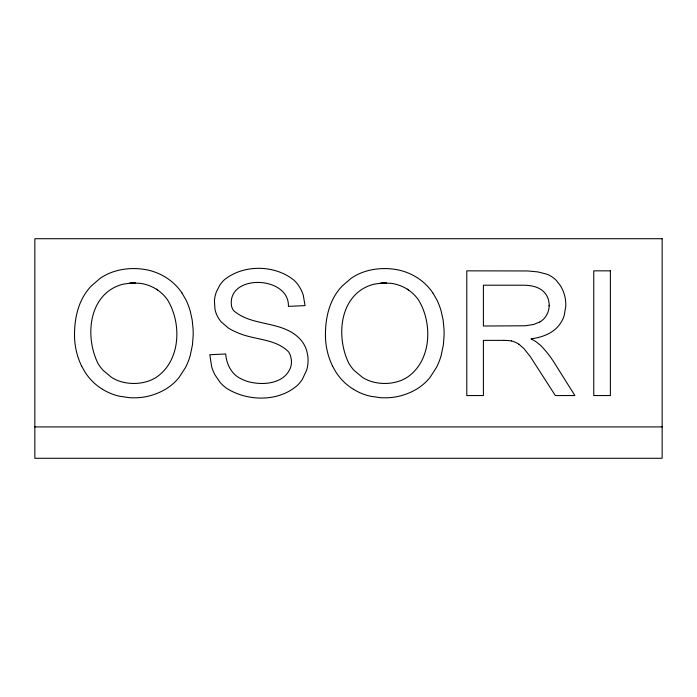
<?xml version="1.0" encoding="UTF-8"?>
<svg xmlns="http://www.w3.org/2000/svg" width="697" height="697" viewBox="0 0 697 697"><rect width="100%" height="100%" fill="white"/><g stroke="black" fill="none" stroke-linecap="round" stroke-linejoin="round"><path stroke-width="1.05" d="M539.818 321.979L533.562 324.488L525.059 325.787L483.404 326.013L483.404 285.204L522.497 285.204C530.774 285.169 540.349 286.676 545.551 293.855A17.652 17.652 0 0 1 548.539 300.067L549.062 303.09A22.443 22.443 0 0 1 549.149 305.974M157.557 289.961A40.487 40.487 0 0 0 140.053 283.322L131.846 282.982L123.535 284.106A41.071 41.071 0 0 0 112.2 288.61C87.5 303.395 86.297 339.927 97.989 363.433A40.67 40.67 0 0 0 103.304 370.508L111.494 377.338A38.387 38.387 0 0 0 120.895 381.634C129.973 384.265 139.905 384.082 148.836 380.954A38.056 38.056 0 0 0 156.311 377.277C180.619 360.846 181.943 323.704 167.716 300.163A38.675 38.675 0 0 0 156.328 289.168M408.477 289.961A40.487 40.487 0 0 0 390.973 283.322L382.766 282.982L374.455 284.106A41.071 41.071 0 0 0 363.12 288.61C338.42 303.395 337.217 339.927 348.909 363.433A40.67 40.67 0 0 0 354.224 370.508L362.414 377.338A38.387 38.387 0 0 0 371.815 381.634C380.893 384.265 390.825 384.082 399.756 380.954A38.056 38.056 0 0 0 407.231 377.277C431.539 360.846 432.863 323.704 418.636 300.163A38.675 38.675 0 0 0 407.248 289.168M34.85 426.912L662.15 426.912M503.887 340.389L483.404 340.371L483.404 395.548L466.781 395.548L466.781 270.845L527.734 270.959L537.892 271.908L546.918 274.209A26.695 26.695 0 0 1 556.319 280.421L559.996 285.038A35.747 35.747 0 0 1 565.711 302.35A40.435 40.435 0 0 1 565.755 306.541L564.161 315.715A30.259 30.259 0 0 1 560.17 323.722C553.697 333.305 541.996 337.409 531.001 338.864A56.779 56.779 0 0 1 536.498 342.07L540.48 345.268A104.167 104.167 0 0 1 553.627 361.691L574.877 395.548L555.352 395.548L530.347 356.69L523.874 348.509L518.908 344.187M511.45 340.955L507.791 340.519A78.352 78.352 0 0 0 503.887 340.389M432.837 292.906L436.871 299.884A67.635 67.635 0 0 1 441.271 311.533L443.092 319.906L443.998 328.784A93.99 93.99 0 0 1 444.076 335.771L443.362 344.893L441.131 355.592A67.112 67.112 0 0 1 436.496 367.406L429.883 377.617A50.959 50.959 0 0 1 416.632 389.118L414.907 390.102A61.606 61.606 0 0 1 388.787 397.717L386.791 397.787A69.291 69.291 0 0 1 380.457 397.682L370.159 396.184A56.039 56.039 0 0 1 353.457 389.301M181.917 292.906L185.951 299.884A67.635 67.635 0 0 1 190.351 311.533L192.172 319.906L193.078 328.784A93.99 93.99 0 0 1 193.156 335.771L192.442 344.893L190.211 355.592A67.112 67.112 0 0 1 185.576 367.406L178.963 377.617A50.959 50.959 0 0 1 165.712 389.118L163.987 390.102A61.606 61.606 0 0 1 137.867 397.717L135.871 397.787A69.291 69.291 0 0 1 129.537 397.682L119.239 396.184A56.039 56.039 0 0 1 102.537 389.301M332.556 366.038L335.457 371.344A54.444 54.444 0 0 0 350.112 387.079A58.078 58.078 0 0 0 353.457 389.292M81.636 366.038L84.537 371.344A54.444 54.444 0 0 0 99.192 387.079A58.078 58.078 0 0 0 102.537 389.292M129.712 283.121A49.165 49.165 0 0 1 135.558 282.965M380.632 283.121A49.165 49.165 0 0 1 386.478 282.965M539.809 321.979A18.009 18.009 0 0 0 545.856 316.307A20.178 20.178 0 0 0 549.201 305.234M511.467 340.92A24.848 24.848 0 0 1 518.89 344.213M81.601 366.056A71.564 71.564 0 0 1 74.509 334.856C74.535 320.393 77.297 305.425 85.478 293.237A54.462 54.462 0 0 1 91.115 286.162L100.011 278.469A52.937 52.937 0 0 1 110.117 272.971C121.531 268.389 134.294 267.517 146.353 269.739A57.389 57.389 0 0 1 166.618 277.894L168.265 279.009A53.329 53.329 0 0 1 181.926 292.906M332.521 366.056A71.564 71.564 0 0 1 325.429 334.856C325.455 320.393 328.217 305.425 336.398 293.237A54.462 54.462 0 0 1 342.035 286.162L350.931 278.469A52.937 52.937 0 0 1 361.037 272.971C372.451 268.389 385.214 267.517 397.273 269.739A57.389 57.389 0 0 1 417.538 277.894L419.185 279.009A53.329 53.329 0 0 1 432.846 292.906M214.432 300.729L214.981 309.32A27.592 27.592 0 0 0 217.769 316.908A27.836 27.836 0 0 0 221.341 322.014L228.128 327.843A45.758 45.758 0 0 0 236.51 332.208C253.089 340.153 274.888 338.097 288.401 351.68A16.449 16.449 0 0 1 290.675 356.42L291.25 359.068A20.518 20.518 0 0 1 291.39 363.329A18.183 18.183 0 0 1 290.579 367.485C284.341 384.308 261.933 385.789 247.104 381.32A39.11 39.11 0 0 1 240.857 378.68C231.369 374.272 226.455 364 225.689 353.98L209.814 354.738L211.679 366.84A42.395 42.395 0 0 0 215.077 375.047L220.113 382.365A38.675 38.675 0 0 0 226.551 388.281C247.383 401.472 278.452 402.186 297.506 385.267A34.536 34.536 0 0 0 302.428 379.212L306.654 370.107A33.229 33.229 0 0 0 307.978 362.91A36.192 36.192 0 0 0 307.743 355.557L306.776 350.974A29.683 29.683 0 0 0 304.119 344.649A29.196 29.196 0 0 0 299.971 338.995C282.485 320.332 252.053 326.893 233.634 310.635A13.905 13.905 0 0 1 231.639 306.567C225.915 273.729 289.403 275.115 288.419 306.366L305.042 305.608L303.3 295.267A36.166 36.166 0 0 0 300.268 288.27L298.926 286.075A32.785 32.785 0 0 0 293.968 280.203C274.879 264.66 243.654 264.224 224.417 279.732A30.337 30.337 0 0 0 219.703 285.361L216.445 291.712A31.199 31.199 0 0 0 214.685 298.421L214.432 300.729M662.15 238.722L34.85 238.722L34.85 458.277L662.15 458.277L662.15 238.722M610.38 270.845L593.748 270.845L593.748 395.548L610.38 395.548L610.38 270.845"/></g></svg>
